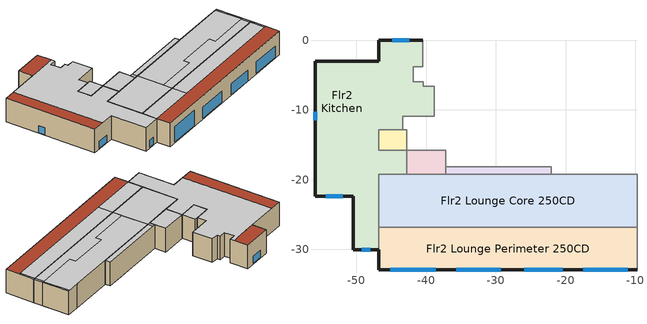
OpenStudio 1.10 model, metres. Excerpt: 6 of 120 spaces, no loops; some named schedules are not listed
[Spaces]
Flr2 Lounge Perimeter 250CD
 floor to Flr1 Dining 150: -9.77,-26.85 -9.77,-32.92 -46.79,-32.92 -46.79,-26.85 z5.18
 wall outside: -46.79,-30.02 -46.79,-32.92 -9.77,-32.92 z5.18:10.31
 wall to Flr2 Kitchen: -46.79,-26.85 -46.79,-30.02 z5.18:10.31
 wall to Flr2 Lounge Core 250CD: -9.77,-26.85 -46.79,-26.85 z5.18:10.31
 wall to Flr2 Office 282 284: -9.77,-32.92 -9.77,-26.85 z5.18:10.31
 window: -45.15,-32.92 -38.65,-32.92 z5.33:8.69; -35.69,-32.92 -29.29,-32.92 / -17.5,-32.92 -11.1,-32.92 z5.33:7.77; -25.93,-32.92 -20.45,-32.92 z5.18:7.57
 ceiling to Flr3 MechRoom E: -9.77,-30.02 -9.77,-26.85 -10.06,-26.85 -10.06,-30.02 z10.31
 ceiling to Flr3 MechRoom W: -36.58,-30.02 -36.58,-26.85 -46.79,-26.85 -46.79,-30.02 z10.31
 ceiling to Flr3 Unconditioned S: -10.06,-30.02 -10.06,-26.85 -36.58,-26.85 -36.58,-30.02 z10.31
 roof outside: -9.77,-32.92 -9.77,-30.02 -46.79,-30.02 -46.79,-32.92 z10.31
Flr2 Kitchen
 floor to Flr1 Dining 150: -42.81,-15.74 -42.81,-19.25 -46.79,-19.25 -46.79,-15.74 z5.18
 floor to Flr1 Storage 101 105: -48.19,-3.05 -48.19,-12.84 -50.44,-12.84 -50.44,-22.4 -55.93,-22.4 -55.93,-3.05 z5.18
 floor to Flr1 Restroom RR134: -38.86,-8.21 -38.86,-10.9 -40.03,-10.9 -40.03,-8.21 z5.18
 floor to Flr1 Office 130-132 136 138 139: -38.86,-6.61 -38.86,-8.21 -40.03,-8.21 -40.03,-6.61 z5.18
 floor to Flr1 Corridor 115: -50.44,-12.84 -46.79,-12.84 -46.79,-18.38 -49.31,-18.38 -49.31,-15.4 -50.44,-15.4 z5.18
 floor to Flr1 Storage 113: -46.79,-18.38 -46.79,-30.02 -50.44,-30.02 -50.44,-18.38 z5.18
 floor to Flr1 ElecRoom 115A: -50.44,-15.4 -49.31,-15.4 -49.31,-18.38 -50.44,-18.38 z5.18
 floor to Flr1 Corridor 137: -40.5,0 -40.5,-3.81 -41.86,-3.81 -41.86,-5.94 -40.42,-5.94 -40.42,-6.25 -46.79,-6.25 -46.79,0 z5.18
 floor to Flr1 Conference 135: -40.42,-6.25 -40.42,-6.61 -40.03,-6.61 -40.03,-10.9 -43.38,-10.9 -43.38,-11.13 -46.79,-11.13 -46.79,-6.25 z5.18
 floor to Flr1 Corridor CR125: -46.79,-3.05 -46.79,-11.13 -43.38,-11.13 -43.38,-12.84 -48.19,-12.84 -48.19,-3.05 z5.18
 wall outside: -40.5,0 -46.79,0 -46.79,-3.05 -55.93,-3.05 -55.93,-22.4 -50.44,-22.4 -50.44,-30.02 -46.79,-30.02 z5.18:10.31
 wall to Flr2 Elevator EL220: -42.81,-15.74 -46.79,-15.74 -46.79,-12.84 -43.38,-12.84 z5.18:10.31
 wall to Flr2 Lobby 254: -42.81,-19.25 -42.81,-15.74 z5.18:10.31
 wall to Flr2 Lounge Core 250CD: -46.79,-26.85 -46.79,-19.25 -42.81,-19.25 z5.18:10.31
 wall to Flr2 Unconditioned Shaft W: -43.38,-12.84 -43.38,-10.9 -38.86,-10.9 z5.18:10.31
 wall to Flr2 Lounge 230: -38.86,-6.61 -40.42,-6.61 -40.42,-5.94 -41.86,-5.94 -41.86,-3.81 -40.5,-3.81 z5.18:10.31
 wall to Flr2 Stair ST225 CR225: -38.86,-10.9 -38.86,-6.61 z5.18:10.31
 wall to Flr2 Office 230A-E: -40.5,-3.81 -40.5,0 z5.18:10.31
 window: -42.42,0 -44.86,0 / -55.93,-10.23 -55.93,-11.45 / -49.23,-30.02 -48.01,-30.02 / -54.41,-22.4 -51.97,-22.4 z5.33:6.86
 ceiling to Flr3 MechRoom W: -46.79,-30.02 -46.79,-19.25 -42.81,-19.25 -42.81,-15.74 -46.79,-15.74 -46.79,-12.84 -43.38,-12.84 -43.38,-10.9 -38.86,-10.9 -38.86,-6.61 -40.42,-6.61 -40.42,-5.94 -41.86,-5.94 -41.86,-3.81 -40.5,-3.81 -40.5,-3.05 -53.4,-3.05 -53.4,-22.4 -50.44,-22.4 -50.44,-30.02 z10.31
 roof outside: -40.5,-3.05 -40.5,0 -46.79,0 -46.79,-3.05 z10.31; -53.4,-22.4 -53.4,-3.05 -55.93,-3.05 -55.93,-22.4 z10.31
Flr2 Lounge Core 250CD
 floor to Flr1 Dining 150: -9.77,-19.25 -9.77,-26.85 -46.79,-26.85 -46.79,-19.25 z5.18
 wall to Flr2 Office 280: -9.77,-24.9 -9.77,-19.25 z5.18:10.31
 wall to Flr2 Corridor CR280 290: -9.77,-26.85 -9.77,-24.9 z5.18:10.31
 wall to Flr2 Lobby 254: -37.22,-19.25 -42.81,-19.25 z5.18:10.31
 wall to Flr2 ElecRoom 251A-257B: -22.1,-19.25 -37.22,-19.25 z5.18:10.31
 wall to Flr1 Lobby 155 ST155 255 ST255: -12.65,-19.25 -22.1,-19.25 z5.18:10.31
 wall to Flr2 Office 250 268-278 293 295: -9.77,-19.25 -12.65,-19.25 z5.18:10.31
 ceiling to Flr3 MechRoom Core: -27.71,-24.86 -27.71,-23.58 -18.93,-23.58 -18.93,-24.86 -10.06,-24.86 -10.06,-19.25 -36.58,-19.25 -36.58,-24.86 z10.31
 ceiling to Flr3 MechRoom W: -36.58,-26.85 -36.58,-19.25 -46.79,-19.25 -46.79,-26.85 z10.31
 ceiling to Flr3 MechRoom E: -9.77,-26.85 -9.77,-19.25 -10.06,-19.25 -10.06,-26.85 z10.31
 ceiling to Flr3 Unconditioned S: -10.06,-26.85 -10.06,-24.86 -18.93,-24.86 -18.93,-23.58 -27.71,-23.58 -27.71,-24.86 -36.58,-24.86 -36.58,-26.85 z10.31
Flr2 Lobby 254
 floor to Flr1 Dining 150: -37.22,-15.74 -37.22,-19.25 -42.81,-19.25 -42.81,-15.74 z5.18
 wall to Flr2 Stair ST225 CR225: -37.22,-15.74 -42.81,-15.74 z5.18:10.31
 wall to Flr1 Lobby 155 ST155 255 ST255: -37.22,-18.11 -37.22,-15.74 z5.18:10.31
 wall to Flr2 ElecRoom 251A-257B: -37.22,-19.25 -37.22,-18.11 z5.18:10.31
 ceiling to Flr3 MechRoom W: -37.22,-19.25 -37.22,-15.74 -42.81,-15.74 -42.81,-19.25 z10.31
Flr2 ElecRoom 251A-257B
 floor to Flr1 Restroom RRM151: -25.99,-18.11 -25.99,-19.25 -34.71,-19.25 -34.71,-18.11 z5.18
 floor to Flr1 ElecRoom 150E: -34.71,-18.11 -34.71,-19.25 -37.22,-19.25 -37.22,-18.11 z5.18
 floor to Flr1 Dining 150: -22.1,-18.11 -22.1,-19.25 -25.99,-19.25 -25.99,-18.11 z5.18
 wall to Flr1 Lobby 155 ST155 255 ST255: -22.1,-19.25 -22.1,-18.11 -37.22,-18.11 z5.18:10.31
 ceiling to Flr3 MechRoom Core: -22.1,-19.25 -22.1,-18.11 -36.58,-18.11 -36.58,-19.25 z10.31
 ceiling to Flr3 MechRoom W: -36.58,-19.25 -36.58,-18.11 -37.22,-18.11 -37.22,-19.25 z10.31
Flr2 Elevator EL220
 floor to Flr1 Elevator EL125: -42.81,-12.84 -42.81,-15.74 -46.79,-15.74 -46.79,-12.84 z5.18
 wall to Flr2 Unconditioned Shaft W: -42.81,-12.84 -43.38,-12.84 z5.18:10.31
 wall to Flr2 Stair ST225 CR225: -42.81,-15.74 -42.81,-12.84 z5.18:10.31
 ceiling to Flr3 MechRoom W: -42.81,-15.74 -42.81,-12.84 -46.79,-12.84 -46.79,-15.74 z10.31
[Building]
Dal_Ward: North Axis {deg}=0; Default Construction Set=CU Dal Ward Existing Constructions
[ClimateZones]
Climate Zone Institution Name 1=ASHRAE; Climate Zone Document Name 1=ANSI/ASHRAE Standard 169; Climate Zone Document Year 1=2006; Climate Zone Institution Name 2=CEC; Climate Zone Document Name 2=California Climate Zone Descriptions; Climate Zone Document Year 2=1995
[Site]
Broomfield Jeffco  Boulder   S: Latitude {deg}=40.13; Longitude {deg}=-105.24; Time Zone {hr}=-7; Elevation {m}=1689
[SizingPeriod:DesignDay] Daily Dry-Bulb Temperature Range {deltaC}=15.2; Barometric Pressure {Pa}=83011; Wind Speed {m/s}=4.2; Wind Direction {deg}=80; Sky Clearness=0; Rain Indicator=0; Snow Indicator=0; Day of Month=21; Month=7; Day Type=SummerDesignDay; Daylight Saving Time Indicator=0; Dry-Bulb Temperature Range Modifier Type=DefaultMultipliers; Solar Model Indicator=ASHRAETau; ASHRAE Taub=0.424; ASHRAE Taud=2.012
Name | Maximum Dry-Bulb Temperature {C} | Humidity Indicating Conditions at Maximum Dry-Bulb {BasedOnField A3} | Humidity Indicating Type
Denver Intl Ap Ann Clg .4% Condns DB=>MWB | 34.6 | 15.7 | Wetbulb
Denver Intl Ap Ann Clg .4% Condns WB=>MDB | 27.3 | 18.3 | Wetbulb
Denver Intl Ap Ann Clg .4% Condns Enth=>MDB | 27 | 58300 | Enthalpy
Denver Intl Ap Ann Clg .4% Condns DP=>MDB | 19.9 | 16 | Dewpoint
[Construction]
ExtSlabCarpet 4in ClimateZone 1-8: MAT-CC05 4 HW CONCRETE, CP02 CARPET PAD
Interior Floor: F16 Acoustic tile, F05 Ceiling air space resistance, M11 100mm lightweight concrete
Interior Wall: G01a 19mm gypsum board, F04 Wall air space resistance, G01a 19mm gypsum board
Interior Ceiling: M11 100mm lightweight concrete, F05 Ceiling air space resistance, F16 Acoustic tile
Interior Window: Clear 3mm
Interior Door; Interior Partition: G05 25mm wood
Dal Ward Existing Roof: Clay Roof Tile - Lightweight Concrete - 1 in. - 80 lb/ft3, Metal Decking, Steel Roof Joists with R-30 Batt Insulation, Gypsum Board - 5/8 in.
Dal Ward Existing Exterior Wall: Sandstone - 4 in. - 120 lb/ft3, Gypsum Board - 5/8 in., Extruded Polystyrene Insulation Board - 1 in., Steel-Framed - 8 in. Studs - 16 in. OC - R-19 Cavity Insulation, Gypsum Board - 5/8 in.
Dal Ward Existing Glazing - U-0.55/SHGC-0.35/VLT-0.44: Dal Ward Existing Glazing - U-0.55/SHGC-0.35/VLT-0.44
Dal Ward Existing Glazing - U-0.55/SHGC-0.55/VLT-0.70: Dal Ward Existing Glazing - U-0.55/SHGC-0.55/VLT-0.70
Dal Ward Existing Glazing - U-0.80/SHGC-0.55/VLT-0.70: Dal Ward Existing Glazing - U-0.80/SHGC-0.55/VLT-0.70
[Material]
Name | Roughness | Thickness {m} | Conductivity {W/m-K} | Density {kg/m3} | Specific Heat {J/kg-K} | Thermal Absorptance | Solar Absorptance | Visible Absorptance
MAT-CC05 4 HW CONCRETE | Rough | 0.1016 | 1.311 | 2240 | 836.8 | 0.9 | 0.85 | 0.85
Metal Decking | MediumSmooth | 0.0015 | 45.006 | 7680 | 418.4 | 0.9 | 0.6 | 0.6
F16 Acoustic tile | MediumSmooth | 0.0191 | 0.06 | 368 | 590 | 0.9 | 0.3 | 0.3
M11 100mm lightweight concrete | MediumRough | 0.1016 | 0.53 | 1280 | 840 | 0.9 | 0.5 | 0.5
G01a 19mm gypsum board | MediumSmooth | 0.019 | 0.16 | 800 | 1090 | 0.9 | 0.4 | 0.4
G05 25mm wood | MediumSmooth | 0.0254 | 0.15 | 608 | 1630 | 0.9 | 0.5 | 0.5
Clay Roof Tile - Lightweight Concrete - 1 in. - 80 lb/ft3 | MediumRough | 0.0254 | 0.53 | 1281.48 | 840
Gypsum Board - 5/8 in. | MediumSmooth | 0.015875 | 0.16 | 800 | 1090
Sandstone - 4 in. - 120 lb/ft3 | MediumRough | 0.1016 | 1.9 | 1922.22 | 790
Steel-Framed - 8 in. Studs - 16 in. OC - R-19 Cavity Insulation | Smooth | 0.2032 | 0.192299 | 69.5201 | 628.02
[Material:NoMass]
CP02 CARPET PAD: Roughness=Smooth; Thermal Resistance {m2-K/W}=0.1; Thermal Absorptance=0.9; Solar Absorptance=0.8; Visible Absorptance=0.8
[Material:AirGap]
Name | Thermal Resistance {m2-K/W}
F05 Ceiling air space resistance | 0.18
F04 Wall air space resistance | 0.15
Extruded Polystyrene Insulation Board - 1 in. | 0.880551
Steel Roof Joists with R-30 Batt Insulation | 2.64165
[WindowMaterial:Glazing]
Clear 3mm: Optical Data Type=SpectralAverage; Thickness {m}=0.003; Solar Transmittance at Normal Incidence=0.837; Front Side Solar Reflectance at Normal Incidence=0.075; Back Side Solar Reflectance at Normal Incidence=0; Visible Transmittance at Normal Incidence=0.898; Front Side Visible Reflectance at Normal Incidence=0.081; Back Side Visible Reflectance at Normal Incidence=0; Infrared Transmittance at Normal Incidence=0; Front Side Infrared Hemispherical Emissivity=0.84; Back Side Infrared Hemispherical Emissivity=0.84; Conductivity {W/m-K}=0.9; Dirt Correction Factor for Solar and Visible Transmittance=1; Solar Diffusing=No
[DefaultConstructionSet]
CU Dal Ward Existing Constructions: Default Exterior Surface Constructions=Default Surface Constructions 13; Default Interior Surface Constructions=Default Surface Constructions 14; Default Ground Contact Surface Constructions=Default Surface Constructions 15; Default Exterior SubSurface Constructions=Default Sub Surface Constructions 9; Default Interior SubSurface Constructions=Default Sub Surface Constructions 10; Interior Partition Construction=Interior Partition
[DefaultSurfaceConstructions]
Name | Floor Construction | Wall Construction | Roof Ceiling Construction
Default Surface Constructions 13 | ExtSlabCarpet 4in ClimateZone 1-8 | Dal Ward Existing Exterior Wall | Dal Ward Existing Roof
Default Surface Constructions 14 | Interior Floor | Interior Wall | Interior Ceiling
Default Surface Constructions 15 | ExtSlabCarpet 4in ClimateZone 1-8 | ExtSlabCarpet 4in ClimateZone 1-8 | ExtSlabCarpet 4in ClimateZone 1-8
[DefaultSubSurfaceConstructions]
Name | Fixed Window Construction | Operable Window Construction | Glass Door Construction | Tubular Daylight Dome Construction | Tubular Daylight Diffuser Construction | Door Construction
Default Sub Surface Constructions 9 | Dal Ward Existing Glazing - U-0.55/SHGC-0.55/VLT-0.70 | Dal Ward Existing Glazing - U-0.55/SHGC-0.35/VLT-0.44 | Dal Ward Existing Glazing - U-0.80/SHGC-0.55/VLT-0.70 | Interior Window | Interior Window
Default Sub Surface Constructions 10 | Interior Window | Interior Window |  |  |  | Interior Door
[WindowMaterial:SimpleGlazingSystem]
Name | U-Factor {W/m2-K} | Solar Heat Gain Coefficient | Visible Transmittance
Dal Ward Existing Glazing - U-0.80/SHGC-0.55/VLT-0.70 | 4.54261 | 0.55 | 0.7
Dal Ward Existing Glazing - U-0.55/SHGC-0.35/VLT-0.44 | 3.12304 | 0.35 | 0.44
Dal Ward Existing Glazing - U-0.55/SHGC-0.55/VLT-0.70 | 3.12304 | 0.55 | 0.7
[BuildingStory]
Flr2: Nominal Z Coordinate {m}=0; Nominal Floor to Floor Height {m}=5.1308
[Space]
Name | Space Type | Building Story | Thermal Zone
Flr2 Lounge Perimeter 250CD | 90.1-2007 - Dal_Ward - Lounge - AHU-1 - ExistingLPD | Flr2 | Flr2 Lounge Perimeter
Flr2 Lounge Core 250CD | 90.1-2007 - Dal_Ward - Lounge - AHU-1 - ExistingLPD | Flr2 | Flr2 Lounge Core
Flr2 Lobby 254 | 90.1-2007 - Dal_Ward - Lobby - AHU-1 - ExistingLPD | Flr2 | Flr2 Lounge Core
Flr2 ElecRoom 251A-257B | 90.1-2007 - Dal_Ward - ElecRoom - AHU-1 - ExistingLPD | Flr2 | Flr2 Lounge Core
Flr2 Elevator EL220 |  | Flr2 | Flr2 Elevator EL220
Flr2 Kitchen | 90.1-2007 - Dal_Ward - FoodService - Kitchen - AHU-2 - ExistingLPD |  | Flr2 Kitchen
[ThermalZone] Use Ideal Air Loads=No
Name | Multiplier | Thermostat
Flr2 Lounge Core | 1 | Flr2 Lounge Core Thermostat
Flr2 Lounge Perimeter |  | Flr2 Lounge Perimeter Thermostat
Flr2 Elevator EL220
Flr2 Kitchen |  | Flr2 Kitchen Thermostat
[Sizing:Zone]
Flr2 Elevator EL220: Zone Cooling Design Supply Air Temperature {C}=14; Zone Heating Design Supply Air Temperature {C}=40; Zone Cooling Design Supply Air Humidity Ratio {kg-H2O/kg-air}=0.0085; Zone Heating Design Supply Air Humidity Ratio {kg-H2O/kg-air}=0.008; Cooling Design Air Flow Method=DesignDay; Heating Design Air Flow Method=DesignDay
[People:Definition] Number of People Calculation Method=People/Area; Fraction Radiant=0.3
Name | People per Space Floor Area {person/m2}
90.1-2007 - Office - Corridor People Definition | 0.0107639
90.1-2007 - FullSrvRest - Kitchen People Definition | 0.0538196
90.1-2007 - CU - Lounge People Definition | 0.161459
[ElectricEquipment:Definition] Design Level Calculation Method=Watts/Area
Name | Watts per Space Floor Area {W/m2} | Watts per Person {W/person} | Fraction Lost
90.1-2007 - Noresco - Corridor Electric Equipment Definition | 0
90.1-2007 - Noresco - ElecRoom Electric Equipment Definition | 53.8196
90.1-2007 - FullSrvRest - Kitchen Electric Equipment Definition | 67.2744 | 0 | 0.6
90.1-2007 - CU - Lounge Electric Equipment Definition | 1.61459
[GasEquipment:Definition]
90.1-2007 - FullSrvRest - Kitchen Gas Equipment Definition: Design Level Calculation Method=Watts/Area; Watts per Space Floor Area {W/m2}=788.648; Watts per Person {W/Person}=0; Fraction Lost=0.8
[DefaultScheduleSet] People Activity Level Schedule=Dal_Ward Activity Schedule
Name | Number of People Schedule | Lighting Schedule | Electric Equipment Schedule | Gas Equipment Schedule | Infiltration Schedule
90.1-2007 - Dal_Ward - ElecRoom Schedule Set | Dal_Ward ElecRoom Occupancy Schedule | Dal_Ward ElecRoom Lighting Schedule | Dal_Ward ElecRoom Equipment Schedule | Dal_Ward ElecRoom Equipment Schedule | Dal_Ward Infiltration Schedule
90.1-2007 - Dal_Ward - FoodService - Kitchen Schedule Set | Dal_Ward FoodService Kitchen Occupancy Schedule | Dal_Ward FoodService Kitchen Lighting Schedule | Dal_Ward FoodService Kitchen Gas Equipment Schedule | Dal_Ward FoodService Kitchen Gas Equipment Schedule | Dal_Ward FoodService Infiltration Schedule
90.1-2007 - Dal_Ward - Lobby Schedule Set | Dal_Ward Lobby Occupancy Schedule | Dal_Ward Lobby Lighting Schedule | Dal_Ward Lobby Equipment Schedule | Dal_Ward Lobby Equipment Schedule | Dal_Ward Infiltration Schedule
90.1-2007 - Dal_Ward - Lounge Schedule Set | Dal_Ward Lounge Occupancy Schedule | Dal_Ward Lounge Lighting Schedule | Dal_Ward Lounge Equipment Schedule | Dal_Ward Lounge Equipment Schedule | Dal_Ward Infiltration Schedule
[SpaceType]
Name | Default Schedule Set | Design Specification Outdoor Air Object | Standards Building Type | Standards Space Type
90.1-2007 - Dal_Ward - Lounge - AHU-1 - ExistingLPD | 90.1-2007 - Dal_Ward - Lounge Schedule Set | 90.1-2007 - CU - Lounge Ventilation - AHU-1 | SmallHotel | GuestLounge
90.1-2007 - Dal_Ward - FoodService - Kitchen - AHU-2 - ExistingLPD | 90.1-2007 - Dal_Ward - FoodService - Kitchen Schedule Set | 90.1-2007 - FullSrvRest - Kitchen Ventilation - AHU-2 | FullServiceRestaurant | Kitchen
90.1-2007 - Dal_Ward - Lobby - AHU-1 - ExistingLPD | 90.1-2007 - Dal_Ward - Lobby Schedule Set | 90.1-2007 - Office - Corridor Ventilation - AHU-1 1 | Office | Lobby
90.1-2007 - Dal_Ward - ElecRoom - AHU-1 - ExistingLPD | 90.1-2007 - Dal_Ward - ElecRoom Schedule Set | 90.1-2007 - Office - Elec/MechRoom Ventilation - AHU-1 | Office | Elec/MechRoom
[People]
Name | People Definition | Space or SpaceType
90.1-2007 - CU - Lounge People 4 | 90.1-2007 - CU - Lounge People Definition | 90.1-2007 - Dal_Ward - Lounge - AHU-1 - ExistingLPD
90.1-2007 - FullSrvRest - Kitchen People 3 | 90.1-2007 - FullSrvRest - Kitchen People Definition | 90.1-2007 - Dal_Ward - FoodService - Kitchen - AHU-2 - ExistingLPD
90.1-2007 - Office - Corridor People 12 | 90.1-2007 - Office - Corridor People Definition | 90.1-2007 - Dal_Ward - Lobby - AHU-1 - ExistingLPD
[Lights]
Name | Lights Definition | Space or SpaceType
90.1-2007 - CU - Lounge Lights 4 | 90.1-2007 - CU - Lounge Lights Definition - Existing | 90.1-2007 - Dal_Ward - Lounge - AHU-1 - ExistingLPD
90.1-2007 - FullSrvRest - Kitchen Lights 3 | 90.1-2007 - FullSrvRest - Kitchen Lights Definition - Existing | 90.1-2007 - Dal_Ward - FoodService - Kitchen - AHU-2 - ExistingLPD
90.1-2007 - Office - Corridor Lights 12 | 90.1-2007 - Dal_Ward - Lobby - AHU-1 - ExistingLPD AppG ALC Lights Definition | 90.1-2007 - Dal_Ward - Lobby - AHU-1 - ExistingLPD
90.1-2007 - Office - Elec/MechRoom Lights 8 | 90.1-2007 - Office - Elec/MechRoom Lights Definition - ElecRoom - Proposed | 90.1-2007 - Dal_Ward - ElecRoom - AHU-1 - ExistingLPD
[ElectricEquipment]
Name | Electric Equipment Definition | Space or SpaceType
90.1-2007 - CU - Lounge Electric Equipment 4 | 90.1-2007 - CU - Lounge Electric Equipment Definition | 90.1-2007 - Dal_Ward - Lounge - AHU-1 - ExistingLPD
90.1-2007 - FullSrvRest - Kitchen Electric Equipment 3 | 90.1-2007 - FullSrvRest - Kitchen Electric Equipment Definition | 90.1-2007 - Dal_Ward - FoodService - Kitchen - AHU-2 - ExistingLPD
90.1-2007 - Office - Corridor Electric Equipment 12 | 90.1-2007 - Noresco - Corridor Electric Equipment Definition | 90.1-2007 - Dal_Ward - Lobby - AHU-1 - ExistingLPD
90.1-2007 - Office - Elec/MechRoom Electric Equipment 8 | 90.1-2007 - Noresco - ElecRoom Electric Equipment Definition | 90.1-2007 - Dal_Ward - ElecRoom - AHU-1 - ExistingLPD
[SpaceInfiltration:DesignFlowRate] Design Flow Rate Calculation Method=Flow/ExteriorArea; Flow per Exterior Surface Area {m3/s-m2}=0.000226568
Name | Space or SpaceType
90.1-2007 - CU - Lounge Infiltration 4 | 90.1-2007 - Dal_Ward - Lounge - AHU-1 - ExistingLPD
90.1-2007 - FullSrvRest - Kitchen Infiltration 3 | 90.1-2007 - Dal_Ward - FoodService - Kitchen - AHU-2 - ExistingLPD
90.1-2007 - Office - Lobby Infiltration 3 | 90.1-2007 - Dal_Ward - Lobby - AHU-1 - ExistingLPD
90.1-2007 - Office - ElecRoom Infiltration 4 | 90.1-2007 - Dal_Ward - ElecRoom - AHU-1 - ExistingLPD
[DesignSpecification:OutdoorAir] Outdoor Air Method=Sum
Name | Outdoor Air Flow per Floor Area {m3/s-m2} | Outdoor Air Flow per Person {m3/s-person} | Outdoor Air Flow Rate {m3/s} | Outdoor Air Flow Air Changes per Hour {1/hr}
90.1-2007 - Office - Elec/MechRoom Ventilation - AHU-1 | 0.00106648
90.1-2007 - CU - Lounge Ventilation - AHU-1 | 0.00106648 | 0.00412828 | 0 | 0
90.1-2007 - Office - Corridor Ventilation - AHU-1 1 | 0.000533238
90.1-2007 - FullSrvRest - Kitchen Ventilation - AHU-2 | 0.0182758 | 0.070745
[Exterior:Lights:Definition]
Dal_Ward Exterior Lights Definition: Design Level {W}=1568
[Exterior:Lights]
Dal_Ward Exterior Lights: Exterior Lights Definition=Dal_Ward Exterior Lights Definition; Schedule=Always On Discrete; Control Option=AstronomicalClock
[GasEquipment]
90.1-2007 - FullSrvRest - Kitchen Gas Equipment 3: Gas Equipment Definition=90.1-2007 - FullSrvRest - Kitchen Gas Equipment Definition; Space or SpaceType=90.1-2007 - Dal_Ward - FoodService - Kitchen - AHU-2 - ExistingLPD
[Lights:Definition] Design Level Calculation Method=Watts/Area
Name | Watts per Space Floor Area {W/m2}
90.1-2007 - CU - Lounge Lights Definition - Existing | 14.316
90.1-2007 - FullSrvRest - Kitchen Lights Definition - Existing | 11.7327
90.1-2007 - Office - Elec/MechRoom Lights Definition - ElecRoom - Proposed | 4.52084
90.1-2007 - Dal_Ward - Lobby - AHU-1 - ExistingLPD AppG ALC Lights Definition | 19.2782
[ThermostatSetpoint:DualSetpoint]
Name | Heating Setpoint Temperature Schedule | Cooling Setpoint Temperature Schedule
Flr2 Lounge Perimeter Thermostat; Flr2 Lounge Core Thermostat | Dal_Ward Heating Setpoint Schedule | Dal_Ward Cooling Setpoint Schedule
Flr2 Kitchen Thermostat | Dal_Ward FoodService Heating Setpoint Schedule | Dal_Ward FoodService Cooling Setpoint Schedule
[OtherEquipment:Definition] Design Level Calculation Method=EquipmentLevel
Name | Design Level {W}
Flr2 Lounge Perimeter AHU Winter Design Day Load Definition | -18764.6
Flr2 Lounge Core AHU Winter Design Day Load Definition | -18915.7
Flr2 Kitchen AHU Winter Design Day Load Definition | -61943.1
[OtherEquipment]
Name | Other Equipment Definition | Space or SpaceType | Schedule
Flr2 Lounge Perimeter AHU Winter Design Day Load | Flr2 Lounge Perimeter AHU Winter Design Day Load Definition | Flr2 Lounge Perimeter 250CD | Dal_Ward Flr2 Lounge Perimeter AHU Winter Design Day Load Schedule
Flr2 Lounge Core AHU Winter Design Day Load | Flr2 Lounge Core AHU Winter Design Day Load Definition | Flr2 Lounge Core 250CD | Dal_Ward Flr2 Lounge Core AHU Winter Design Day Load Schedule
Flr2 Kitchen AHU Winter Design Day Load | Flr2 Kitchen AHU Winter Design Day Load Definition | Flr2 Kitchen | Dal_Ward Flr2 Kitchen AHU Winter Design Day Load Schedule
[Schedule:Ruleset]
Name | Default Day Schedule | Summer Design Day Schedule | Winter Design Day Schedule
Dal_Ward Lounge Occupancy Schedule | Dal_Ward Lounge Occupancy Schedule OnDays | Dal_Ward Lounge Occupancy Schedule Summer Design Day | Dal_Ward Lounge Occupancy Schedule Winter Design Day
Dal_Ward Lounge Lighting Schedule | Dal_Ward Lounge Lighting Schedule OnDays | Dal_Ward Lounge Lighting Schedule Summer Design Day | Dal_Ward Lounge Lighting Schedule Winter Design Day
Dal_Ward Lounge Equipment Schedule | Dal_Ward Lounge Equipment Schedule OnDays | Dal_Ward Lounge Equipment Schedule Summer Design Day | Dal_Ward Lounge Equipment Schedule Winter Design Day
Dal_Ward FoodService Heating Setpoint Schedule | Dal_Ward FoodService Heating Setpoint Schedule OnDays | Dal_Ward FoodService Heating Setpoint Schedule Summer Design Day | Dal_Ward FoodService Heating Setpoint Schedule Winter Design Day
Dal_Ward FoodService Cooling Setpoint Schedule | Dal_Ward FoodService Cooling Setpoint Schedule OnDays | Dal_Ward FoodService Cooling Setpoint Schedule Summer Design Day | Dal_Ward FoodService Cooling Setpoint Schedule Winter Design Day
Dal_Ward Infiltration Schedule | Dal_Ward Infiltration Schedule OnDays | Dal_Ward Infiltration Schedule Summer Design Day | Dal_Ward Infiltration Schedule Winter Design Day
Dal_Ward Heating Setpoint Schedule | Dal_Ward Heating Setpoint Schedule OnDays | Dal_Ward Heating Setpoint Schedule Summer Design Day | Dal_Ward Heating Setpoint Schedule Winter Design Day
Dal_Ward Cooling Setpoint Schedule | Dal_Ward Cooling Setpoint Schedule OnDays | Dal_Ward Cooling Setpoint Schedule Summer Design Day | Dal_Ward Cooling Setpoint Schedule Winter Design Day
Dal_Ward Activity Schedule | Dal_Ward Activity Schedule AllDays
Dal_Ward Flr2 Lounge Perimeter AHU Winter Design Day Load Schedule | Dal_Ward HVAC Schedule OnDays 11 | Dal_Ward HVAC Schedule Summer Design Day 11 | Dal_Ward HVAC Schedule Winter Design Day 11
Dal_Ward Flr2 Lounge Core AHU Winter Design Day Load Schedule | Dal_Ward HVAC Schedule OnDays 17 | Dal_Ward HVAC Schedule Summer Design Day 17 | Dal_Ward HVAC Schedule Winter Design Day 17
Dal_Ward Flr2 Kitchen AHU Winter Design Day Load Schedule | Dal_Ward FoodService HVAC Schedule OnDays 1 | Dal_Ward FoodService HVAC Schedule Summer Design Day 1 | Dal_Ward FoodService HVAC Schedule Winter Design Day 1
[Schedule:Constant]
Always On Discrete: Value=1
